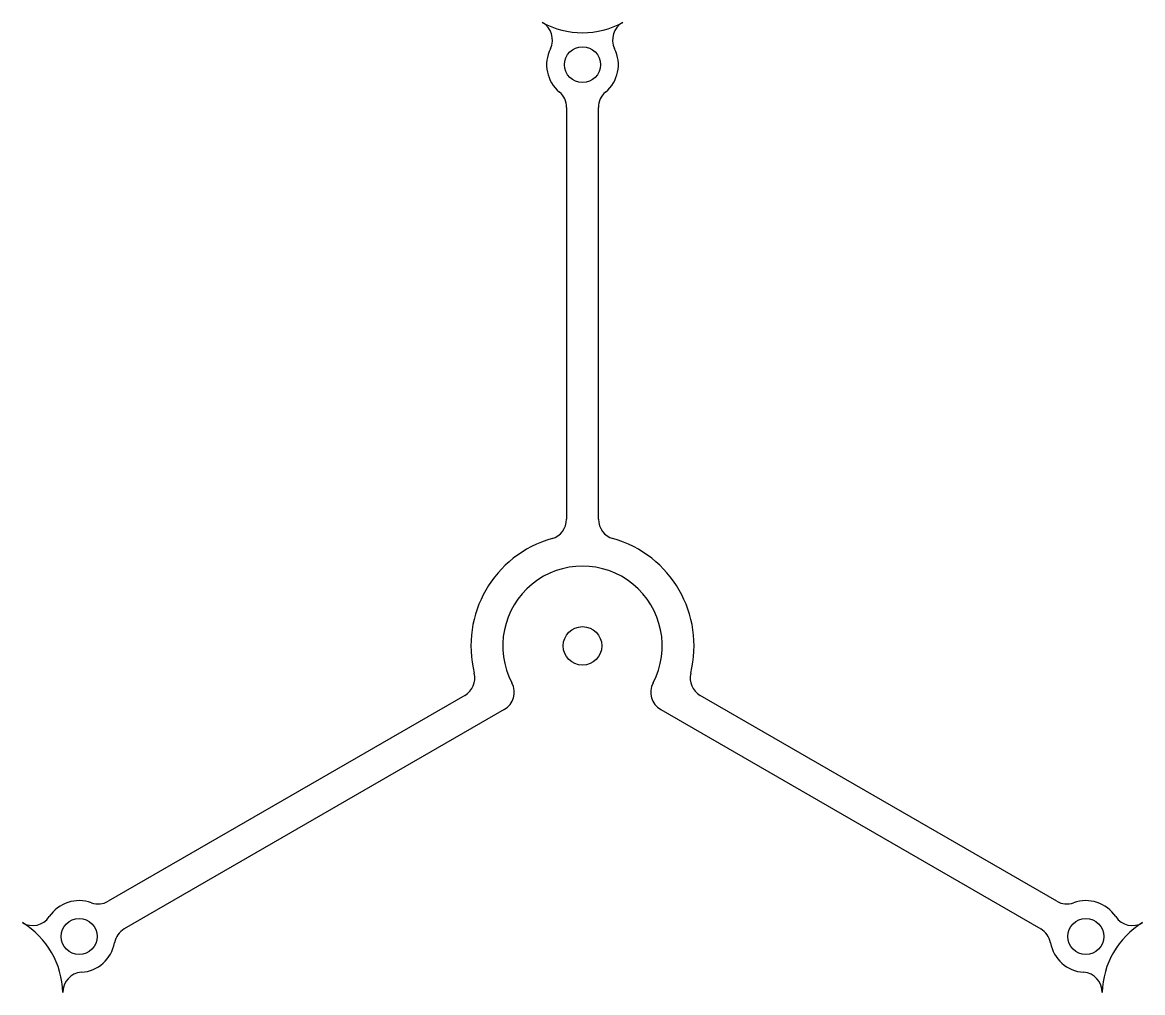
# Model space of a CAD drawing. Header units: millimetres. Extents: x 16.9 to 73.1, y 8.6 to 57.3.
import ezdxf

# ---------------------------------------------------------------- set-up
doc = ezdxf.new("R2010")
doc.units = ezdxf.units.MM

msp = doc.modelspace()

# ---------------------------------------------------------------- linework, layer by layer
at = {"color": 7, "linetype": 'Continuous', "lineweight": 25}
for p, q in [((44.2, 52.998), (44.2, 32.331)), ((45.8, 32.331), (45.8, 52.998)), ((39.101, 23.499), (21.203, 13.165)), ((68.797, 13.165), (50.899, 23.499)), ((41.073, 22.79), (22.003, 11.78)), ((48.927, 22.79), (67.997, 11.78))]:
    msp.add_line(p, q, dxfattribs=at)
for centre in [(45, 55.142), (19.745, 11.4), (70.255, 11.4)]:
    msp.add_circle(centre, 0.9, dxfattribs=at)
msp.add_circle((45, 25.981), 0.967)
for centre, radius, start, end in [((45, 60.942), 4.2, 241.1629, 298.8371), ((42.492, 56.387), 1, 333.6034, 61.1629), ((47.508, 56.387), 1, 118.8371, 206.3966), ((45, 55.142), 1.8, 153.6034, 229.9948), ((45, 55.142), 1.8, 310.0052, 26.3966), ((43.2, 52.998), 1, 0, 49.9948), ((46.8, 52.998), 1, 130.0052, 180), ((43.2, 32.331), 1, 285.8266, 0), ((46.8, 32.331), 1, 180, 254.1734), ((45, 25.981), 5.6, 105.8266, 194.1734), ((45, 25.981), 5.6, 345.8266, 74.1734), ((45, 25.981), 4, 332.2924, 207.7076), ((38.601, 24.365), 1, 300, 14.1734), ((51.399, 24.365), 1, 165.8266, 240), ((40.573, 23.656), 1, 300, 27.7076), ((49.427, 23.656), 1, 152.2924, 240), ((19.745, 11.4), 1.8, 70.0052, 146.3966), ((20.703, 14.031), 1, 250.0052, 300), ((69.297, 14.031), 1, 240, 289.9948), ((70.255, 11.4), 1.8, 33.6034, 109.9948), ((17.413, 12.95), 1, 238.8371, 326.3966), ((72.587, 12.95), 1, 213.6034, 301.1629), ((14.722, 8.5), 4.2, 1.1629, 58.8371), ((75.278, 8.5), 4.2, 121.1629, 178.8371), ((22.503, 10.914), 1, 120, 169.9948), ((67.497, 10.914), 1, 10.0052, 60), ((19.745, 11.4), 1.8, 273.6034, 349.9948), ((70.255, 11.4), 1.8, 190.0052, 266.3966), ((19.921, 8.606), 1, 93.6034, 181.1629), ((70.079, 8.606), 1, 358.8371, 86.3966)]:
    msp.add_arc(centre, radius, start, end, dxfattribs=at)

doc.saveas('drawing.dxf')
